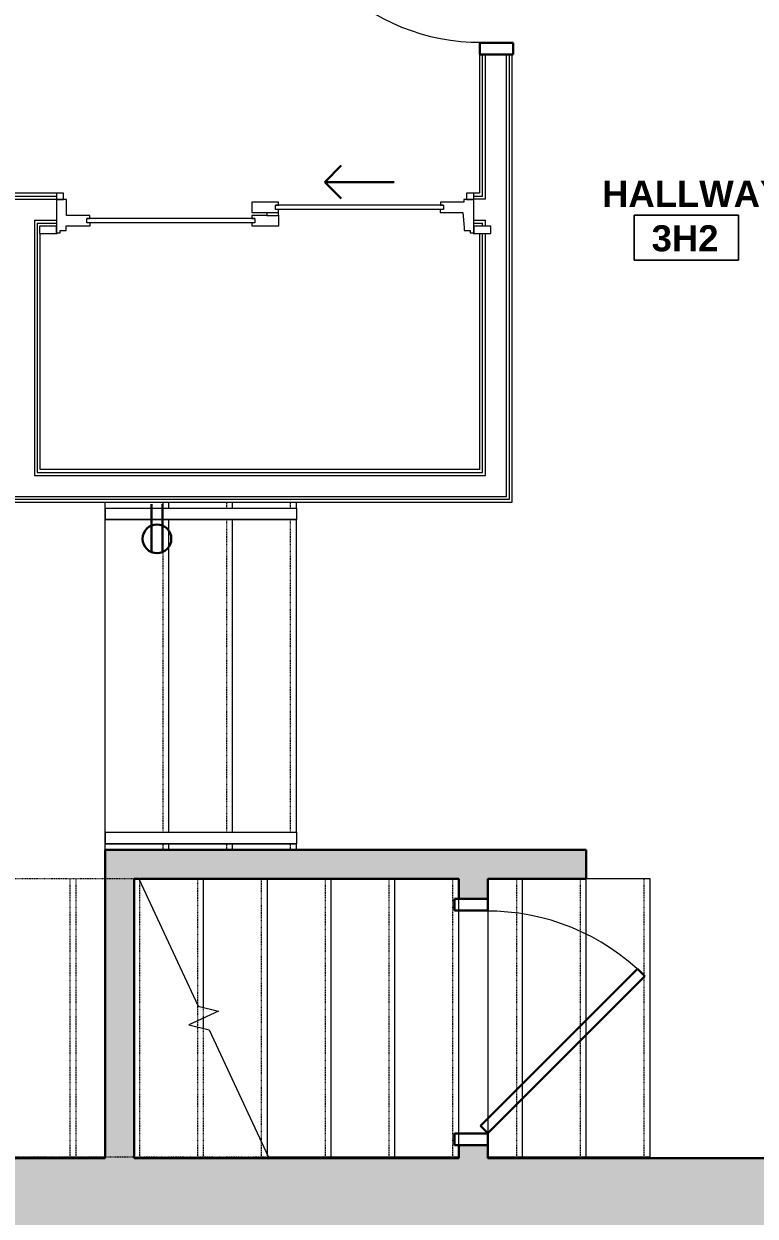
# Model space of a CAD drawing. Header units: inches. Extents: x -1159 to 2819, y -194 to 4438.
# Drawn here: x -734.1 to -607.9, y 26.3 to 232 of the extents above; entities that cross this region are included whole.
import ezdxf

# ---------------------------------------------------------------- set-up
doc = ezdxf.new("R2010")
doc.units = ezdxf.units.IN
doc.header["$MEASUREMENT"] = 0
doc.linetypes.add('Overhead 1_16_', pattern=[0.101562, 0.0625, -0.039062])
for name, color, linetype, lineweight in [('A-ANNO-NOTE', 131, 'Continuous', 40), ('A-AREA-IDEN', 2, 'Continuous', 9), ('A-DETL-GENF', 92, 'Continuous', 9), ('A-DOOR', 31, 'Continuous', 18), ('A-DOOR-FRAM', 31, 'Continuous', 30), ('A-DOOR-GLAZ', 31, 'Continuous', 9), ('A-DOOR-OPNG', 31, 'Continuous', 30), ('A-FLOR-HRAL', 11, 'Continuous', 18), ('A-WALL', 113, 'Continuous', 18), ('A-WALL-PATT', 111, 'Continuous', 18), ('I-WALL', 2, 'Continuous', 18), ('S-STRS', 31, 'Continuous', 18), ('S-STRS-MBND', 31, 'Continuous', 18)]:
    doc.layers.add(name, color=color, linetype=linetype, lineweight=lineweight)
doc.styles.add('Swis721 Lt BT_B', font='', dxfattribs={"height": 4.5})
doc.styles.get('Swis721 Lt BT_B').set_extended_font_data('Swis721 Lt BT', bold=True)

# ---------------------------------------------------------------- blocks, each defined once
blk = doc.blocks.new('Single Flush - D2 3_2_5_ X 8_-8208712-3RD FLOOR - POWER _ SIGNAL B')
at = {"layer": 'A-DOOR', "color": 8, "lineweight": 30}
for p, q in [((-7.93, 29.59), (-9.17, 28.35)), ((19.16, 2.5), (-7.93, 29.59)), ((-9.17, 28.35), (17.92, 1.26)), ((17.92, 1.26), (19.16, 2.5))]:
    blk.add_line(p, q, dxfattribs=at)
at = {"layer": 'A-DOOR', "lineweight": 9}
blk.add_arc((19.16, 2.5), 38.31, 135, 180.5, dxfattribs=at)
at = {"layer": 'A-DOOR-FRAM', "color": 8}
for p, q in [((-21.25, -3.25), (-21.25, 2.5)), ((-21.25, 2.5), (-19.25, 2.5)), ((-19.25, -3.25), (-19.25, 2.5)), ((19.25, -3.25), (19.25, 2.5)), ((19.25, 2.5), (21.25, 2.5)), ((21.25, -3.25), (21.25, 2.5)), ((-21.25, -3.25), (-19.25, -3.25)), ((19.25, -3.25), (21.25, -3.25))]:
    blk.add_line(p, q, dxfattribs=at)
blk = doc.blocks.new('Single Flush - D1 3_ X 8_-8249534-3RD FLOOR - POWER _ SIGNAL B')
at = {"layer": 'A-DOOR', "lineweight": 30}
for p, q in [((16.15625, 38.625), (16.15625, 2.8125)), ((17.90625, 38.625), (16.15625, 38.625)), ((17.90625, 2.8125), (17.90625, 38.625)), ((16.15625, 2.8125), (17.90625, 2.8125))]:
    blk.add_line(p, q, dxfattribs=at)
at = {"layer": 'A-DOOR', "lineweight": 9}
blk.add_arc((17.90625, 2.8125), 35.8125, 90, 180.5, dxfattribs=at)
at = {"layer": 'A-DOOR-FRAM'}
for p, q in [((-20, -2.9375), (-20, 2.8125)), ((-20, 2.8125), (-18, 2.8125)), ((-18, -2.9375), (-18, 2.8125)), ((18.000004, -2.9375), (18.000004, 2.8125)), ((18.000004, 2.8125), (20.000004, 2.8125)), ((20.000004, -2.9375), (20.000004, 2.8125)), ((-20, -2.9375), (-18, -2.9375)), ((18.000004, -2.9375), (20.000004, -2.9375))]:
    blk.add_line(p, q, dxfattribs=at)
blk = doc.blocks.new('Door-Sliding-JELD-WEN-2_Panel-Stationary_Active-Wide_Stile-EpicVue - D6 6_ X 8_-8222146-3RD FLOOR - POWER _ SIGNAL B')
at = {"layer": 'A-DETL-GENF'}
for p, q in [((-35.86, 4.12), (-38.91, 4.12)), ((-38.91, 4.12), (-38.91, 2.86)), ((-35.86, 4.04), (-35.86, 4.12)), ((35.86, 4.12), (35.86, 4.04)), ((38.91, 4.12), (35.86, 4.12)), ((38.91, 2.86), (38.91, 4.12)), ((-38.91, 2.86), (-36, 2.86)), ((-36, 2.86), (-36, 4.04)), ((-36, 4.04), (-35.86, 4.04)), ((-35.34, 4.01), (-36, 4.01)), ((-36, 4.01), (-36, -1.74)), ((-35.34, 3.61), (-35.34, 4.01)), ((-34.34, 3.61), (-35.34, 3.61)), ((-34.34, 3.12), (-34.34, 3.61)), ((-34.11, 0.52), (-34.34, 3.12)), ((2.32, 2.8), (-2.37, 2.8)), ((-2.37, 2.8), (-2.37, 0.96)), ((1.78, 1.54), (1.78, 2.29)), ((1.78, 2.29), (2.32, 2.29)), ((2.32, 2.29), (2.32, 2.8)), ((30.2, 2.8), (30.2, 2.29)), ((34.33, 2.8), (30.2, 2.8)), ((30.2, 2.29), (30.75, 2.29)), ((30.75, 2.29), (30.75, 1.54)), ((35.34, 3.61), (34.33, 3.61)), ((34.33, 3.61), (34.33, 2.8)), ((36, 4.01), (35.34, 4.01)), ((35.34, 4.01), (35.34, 3.61)), ((35.86, 4.04), (36, 4.04)), ((36, 4.04), (36, 2.86)), ((36, -1.74), (36, 4.01)), ((36, 2.86), (38.91, 2.86)), ((-30.21, 0.52), (-34.11, 0.52)), ((-30.75, -0.74), (-30.75, 0.01)), ((-30.75, 0.01), (-30.21, 0.01)), ((-30.21, 0.01), (-30.21, 0.52)), ((-2.37, 0.96), (-2.32, 0.96)), ((-2.32, 1.01), (-2.32, 0.96)), ((-0.28, 1.01), (-2.32, 1.01)), ((-2.32, 0.96), (-2.32, 0.01)), ((-0.28, 0.52), (-2.32, 0.52)), ((-2.32, 0.01), (-1.78, 0.01)), ((-1.78, 0.01), (-1.78, -0.74)), ((-0.28, 0.52), (-0.28, 1.01)), ((-0.28, 1.01), (2.31, 1.01)), ((2.31, 0.52), (-0.28, 0.52)), ((2.31, 1.54), (1.78, 1.54)), ((2.31, 1.01), (2.31, 1.54)), ((2.31, -1.27), (2.31, 0.52)), ((30.75, 1.54), (30.21, 1.54)), ((30.21, 1.54), (30.21, 1.01)), ((30.21, 1.01), (34.25, 1.01)), ((34.25, 1.01), (34.25, -1.74)), ((-36, -1.74), (-34.25, -1.74)), ((-34.25, -1.74), (-34.25, -1.27)), ((-34.25, -1.27), (-30.22, -1.27)), ((-30.22, -0.74), (-30.75, -0.74)), ((-30.22, -1.27), (-30.22, -0.74)), ((-1.78, -0.74), (-2.31, -0.74)), ((-2.31, -0.74), (-2.31, -1.27)), ((-2.31, -1.27), (2.31, -1.27)), ((34.25, -1.74), (36, -1.74))]:
    blk.add_line(p, q, dxfattribs=at)
at = {"layer": 'A-DOOR-FRAM', "lineweight": 9}
for p, q in [((-34.75, -1.74), (-36, -1.74)), ((-36, -1.74), (-36, -2.81)), ((-34.75, -2.81), (-34.75, -1.74)), ((34.75, -1.74), (34.75, -2.81)), ((36, -1.74), (34.75, -1.74)), ((36, -2.81), (36, -1.74)), ((-36, -2.81), (-34.75, -2.81)), ((34.75, -2.81), (36, -2.81))]:
    blk.add_line(p, q, dxfattribs=at)
at = {"layer": 'A-DOOR-GLAZ'}
for p, q in [((1.78, 2.29), (30.75, 2.29)), ((-30.75, 0.01), (-1.78, 0.01)), ((1.78, 1.54), (30.75, 1.54)), ((-30.75, -0.74), (-1.78, -0.74))]:
    blk.add_line(p, q, dxfattribs=at)
at = {"layer": 'A-DOOR-OPNG'}
for p, q in [((-13.1, -1.92), (-10.27, -4.75)), ((-10.27, -4.75), (-22.27, -4.75)), ((-13.1, -7.58), (-10.27, -4.75))]:
    blk.add_line(p, q, dxfattribs=at)
blk = doc.blocks.new('Top Rail Type - Top Rail_Internal_-8438890-3RD FLOOR - POWER _ SIGNAL B')
at = {"layer": 'A-FLOR-HRAL', "lineweight": 9}
for p, q in [((-720.06, 146.44), (-720.06, 148.44)), ((-720.06, 148.44), (-687.06, 148.44)), ((-687.06, 148.44), (-687.06, 146.44)), ((-687.06, 146.44), (-720.06, 146.44))]:
    blk.add_line(p, q, dxfattribs=at)
blk = doc.blocks.new('Top Rail Type - Top Rail_Internal_-V62-3RD FLOOR - POWER _ SIGNAL B')
at = {"layer": 'A-FLOR-HRAL', "lineweight": 9}
for p, q in [((-720.06, 148.44), (-720.06, 146.44)), ((-720.06, 148.44), (-687.06, 148.44)), ((-687.06, 148.44), (-687.06, 146.44)), ((-720.06, 146.44), (-687.06, 146.44))]:
    blk.add_line(p, q, dxfattribs=at)
blk = doc.blocks.new('Top Rail Type - Top Rail_Internal_-8438933-3RD FLOOR - POWER _ SIGNAL B')
at = {"layer": 'A-FLOR-HRAL', "lineweight": 9}
for p, q in [((-720.06, 90.49), (-720.06, 92.49)), ((-720.06, 92.49), (-687.06, 92.49)), ((-687.06, 92.49), (-687.06, 90.49)), ((-687.06, 90.49), (-720.06, 90.49))]:
    blk.add_line(p, q, dxfattribs=at)
blk = doc.blocks.new('Top Rail Type - Top Rail_Internal_-V63-3RD FLOOR - POWER _ SIGNAL B')
at = {"layer": 'A-FLOR-HRAL', "lineweight": 9}
for p, q in [((-720.06, 92.49), (-720.06, 90.49)), ((-720.06, 92.49), (-687.06, 92.49)), ((-687.06, 92.49), (-687.06, 90.49)), ((-720.06, 90.49), (-687.06, 90.49))]:
    blk.add_line(p, q, dxfattribs=at)
blk = doc.blocks.new('Room Tag - Room Name and Number-3379422-3RD FLOOR - POWER _ SIGNAL B')
at = {"layer": 'A-AREA-IDEN'}
for p, q in [((-0.1881, -0.1636), (-0.1881, -0.0018)), ((-0.1881, -0.0018), (0.1869, -0.0018)), ((0.1869, -0.0018), (-0.1881, -0.0018)), ((-0.1881, -0.0018), (-0.1881, -0.1636)), ((0.1869, -0.0018), (0.1869, -0.1636)), ((0.1869, -0.1636), (0.1869, -0.0018)), ((0.1869, -0.1636), (-0.1881, -0.1636)), ((-0.1881, -0.1636), (0.1869, -0.1636))]:
    blk.add_line(p, q, dxfattribs=at)

msp = doc.modelspace()

# ---------------------------------------------------------------- hatches: boundary and pattern name
at = {"layer": 'A-WALL-PATT', "lineweight": 9}
for points in [[(-720.06, 36.25), (-715.06, 36.25), (-715.06, 89.47), (-720.06, 89.47), (-720.06, 80.88)], [(-637.06, 84.47), (-637.06, 89.47), (-715.06, 89.47), (-715.06, 84.47), (-654.06, 84.47)]]:
    msp.add_hatch(color=7, dxfattribs=at).paths.add_polyline_path(points, flags=0)
h = msp.add_hatch(color=7, dxfattribs=at)
h.paths.add_polyline_path([(-659.06, 36.25), (-654.06, 36.25), (-654.06, 38.5), (-659.06, 38.5)], flags=0)
h.paths.add_polyline_path([(-654.06, 81), (-654.06, 84.47), (-659.06, 84.47), (-659.06, 81)], flags=0)
h = msp.add_hatch(color=7, dxfattribs=at)
h.paths.add_polyline_path([(-590.07, 16.25), (-590.07, 36.25), (-820.56, 36.25), (-820.56, 16.25), (-662.8, 16.25)], flags=0)
h.paths.add_polyline_path([(-861.01, 16.25), (-860.56, 16.25), (-860.56, 36.25), (-1015.06, 36.25), (-1015.06, 16.25), (-900.65, 16.25)], flags=0)

# ---------------------------------------------------------------- linework, layer by layer
at = {"layer": 'A-ANNO-NOTE', "lineweight": 30}
for p, q in [((-712.07, 149.12), (-712.07, 140.85)), ((-710.16, 149.12), (-710.16, 140.85))]:
    msp.add_line(p, q, dxfattribs=at)
msp.add_circle((-711.11, 143.13), 2.48, dxfattribs=at)
at = {"layer": 'A-WALL'}
for p, q in [((-654.95, 202.24), (-654.95, 226.69)), ((-654.45, 201.74), (-654.45, 226.69)), ((-650.82, 150.44), (-650.82, 226.69)), ((-650.32, 149.94), (-650.32, 226.69)), ((-785.19, 202.24), (-728.45, 202.24)), ((-784.69, 201.74), (-728.45, 201.74)), ((-656.45, 202.24), (-654.95, 202.24)), ((-654.45, 201.74), (-656.45, 201.74)), ((-732.25, 198.11), (-728.45, 198.11)), ((-732.25, 198.11), (-732.25, 154.07)), ((-731.75, 197.61), (-728.45, 197.61)), ((-731.75, 197.61), (-731.75, 154.57)), ((-656.45, 198.11), (-654.45, 198.11)), ((-656.45, 197.61), (-654.95, 197.61)), ((-654.95, 197.07), (-654.95, 197.61)), ((-654.45, 197.07), (-654.45, 198.11)), ((-654.95, 154.57), (-654.95, 195.81)), ((-654.45, 154.07), (-654.45, 195.81)), ((-731.75, 154.57), (-654.95, 154.57)), ((-732.25, 154.07), (-654.45, 154.07)), ((-738.47, 150.44), (-650.82, 150.44)), ((-738.47, 149.94), (-650.32, 149.94))]:
    msp.add_line(p, q, dxfattribs=at)
at = {"layer": 'A-WALL', "color": 8, "lineweight": 30}
for p, q in [((-720.06, 36.25), (-820.56, 36.25)), ((-659.06, 36.25), (-715.06, 36.25)), ((-601.07, 36.25), (-654.06, 36.25))]:
    msp.add_line(p, q, dxfattribs=at)
at = {"layer": 'I-WALL'}
for p, q in [((-655.45, 226.69), (-655.45, 202.74)), ((-649.82, 226.69), (-655.45, 226.69)), ((-649.82, 149.44), (-649.82, 226.69)), ((-728.45, 202.74), (-785.69, 202.74)), ((-655.45, 202.74), (-656.45, 202.74)), ((-731.25, 197.11), (-728.45, 197.11)), ((-731.25, 197.07), (-731.25, 197.11)), ((-731.25, 155.07), (-731.25, 195.81)), ((-656.45, 197.11), (-655.45, 197.11)), ((-655.45, 197.11), (-655.45, 197.07)), ((-655.45, 195.81), (-655.45, 155.07)), ((-655.45, 155.07), (-731.25, 155.07)), ((-738.47, 149.44), (-649.82, 149.44))]:
    msp.add_line(p, q, dxfattribs=at)
at = {"layer": 'I-WALL', "color": 8, "lineweight": 30}
for p, q in [((-637.06, 89.47), (-720.06, 89.47)), ((-720.06, 89.47), (-720.06, 36.25)), ((-637.06, 84.47), (-637.06, 89.47)), ((-715.06, 84.47), (-714.25, 84.47)), ((-715.06, 36.25), (-715.06, 84.47)), ((-714.06, 84.47), (-659.06, 84.47)), ((-659.06, 84.47), (-659.06, 81)), ((-654.06, 84.47), (-637.06, 84.47)), ((-654.06, 81), (-654.06, 84.47)), ((-659.06, 81), (-654.06, 81)), ((-659.06, 38.5), (-659.06, 36.25)), ((-654.06, 38.5), (-659.06, 38.5)), ((-654.06, 36.25), (-654.06, 38.5))]:
    msp.add_line(p, q, dxfattribs=at)
at = {"layer": 'I-WALL', "lineweight": 9}
for p, q in [((-659.06, 38.5), (-659.06, 81)), ((-654.06, 81), (-654.06, 38.5))]:
    msp.add_line(p, q, dxfattribs=at)
at = {"layer": 'S-STRS', "lineweight": 9}
for p, q in [((-720.06, 148.44), (-720.06, 149.44)), ((-709.06, 148.44), (-709.06, 149.44)), ((-698.06, 148.44), (-698.06, 149.44)), ((-687.06, 148.44), (-687.06, 149.44)), ((-720.06, 92.49), (-720.06, 146.44)), ((-709.06, 92.49), (-709.06, 146.44)), ((-698.06, 92.49), (-698.06, 146.44)), ((-687.06, 92.49), (-687.06, 146.44)), ((-720.06, 89.49), (-720.06, 90.49)), ((-718.06, 89.49), (-720.06, 89.49)), ((-720.06, 89.47), (-720.06, 89.49)), ((-718.06, 89.49), (-720.06, 89.49)), ((-709.06, 89.49), (-718.06, 89.49)), ((-709.06, 89.49), (-709.06, 90.49)), ((-698.06, 89.49), (-709.06, 89.49)), ((-698.06, 89.49), (-698.06, 90.49)), ((-687.06, 89.49), (-698.06, 89.49)), ((-687.06, 89.49), (-687.06, 90.49)), ((-687.06, 89.47), (-687.06, 89.49)), ((-714.06, 84.47), (-714.25, 84.47)), ((-714.06, 84.06), (-714.06, 84.47)), ((-703.06, 62.28), (-703.06, 84.47)), ((-692.06, 36.88), (-692.06, 84.47)), ((-681.06, 36.47), (-681.06, 84.47)), ((-670.06, 36.47), (-670.06, 84.47)), ((-648.06, 36.47), (-648.06, 84.47)), ((-626.06, 84.47), (-637.06, 84.47)), ((-637.06, 36.47), (-637.06, 84.47)), ((-626.06, 36.47), (-626.06, 84.47)), ((-703.06, 58.66), (-703.06, 60.47)), ((-778.87, 36.47), (-720.06, 36.47)), ((-681.06, 36.47), (-691.87, 36.47)), ((-670.06, 36.47), (-681.06, 36.47)), ((-659.06, 36.47), (-670.06, 36.47)), ((-648.06, 36.47), (-654.06, 36.47)), ((-637.06, 36.47), (-648.06, 36.47)), ((-626.06, 36.47), (-637.06, 36.47))]:
    msp.add_line(p, q, dxfattribs=at)
at = {"layer": 'S-STRS', "linetype": 'Overhead 1_16_', "lineweight": 9}
for p, q in [((-710.06, 148.44), (-710.06, 149.44)), ((-699.06, 148.44), (-699.06, 149.44)), ((-688.06, 148.44), (-688.06, 149.44)), ((-710.06, 92.49), (-710.06, 146.44)), ((-699.06, 92.49), (-699.06, 146.44)), ((-688.06, 92.49), (-688.06, 146.44)), ((-710.06, 89.49), (-710.06, 90.49)), ((-699.06, 89.49), (-699.06, 90.49)), ((-688.06, 89.49), (-688.06, 90.49)), ((-704.06, 62.61), (-704.06, 84.47)), ((-693.06, 39.02), (-693.06, 84.47)), ((-682.06, 36.47), (-682.06, 84.47)), ((-671.06, 36.47), (-671.06, 84.47)), ((-660.06, 36.47), (-660.06, 84.47)), ((-649.06, 36.47), (-649.06, 84.47)), ((-638.06, 36.47), (-638.06, 84.47)), ((-627.06, 36.47), (-627.06, 84.47)), ((-704.06, 58.9), (-704.06, 60))]:
    msp.add_line(p, q, dxfattribs=at)
at = {"layer": 'S-STRS-MBND', "linetype": 'Overhead 1_16_', "lineweight": 9}
for p, q in [((-714.25, 84.47), (-791.06, 84.47)), ((-726.06, 36.47), (-726.06, 84.47)), ((-725.06, 36.47), (-725.06, 84.47)), ((-715.06, 36.47), (-715.06, 84.47)), ((-714.06, 36.47), (-714.06, 84.06)), ((-704.06, 60), (-704.06, 62.61)), ((-703.06, 60.47), (-703.06, 62.28)), ((-704.06, 36.47), (-704.06, 58.9)), ((-703.06, 36.47), (-703.06, 58.66)), ((-693.06, 36.47), (-693.06, 39.02)), ((-691.87, 36.47), (-791.06, 36.47)), ((-692.06, 36.47), (-692.06, 36.88))]:
    msp.add_line(p, q, dxfattribs=at)
at = {"layer": 'S-STRS-MBND', "lineweight": 9}
for p, q in [((-714.25, 84.47), (-704.01, 62.51)), ((-704.01, 62.51), (-700.51, 61.66)), ((-700.51, 61.66), (-705.61, 59.28)), ((-705.61, 59.28), (-702.11, 58.43)), ((-702.11, 58.43), (-691.87, 36.47))]:
    msp.add_line(p, q, dxfattribs=at)

# ---------------------------------------------------------------- block references
at = {"layer": 'A-AREA-IDEN', "xscale": 47.99999999999997, "yscale": 47.99999999999997, "zscale": 47.99999999999997}
msp.add_blockref('Room Tag - Room Name and Number-3379422-3RD FLOOR - POWER _ SIGNAL B', (-619.78, 199.03), dxfattribs=at)
at = {"layer": 'A-DOOR'}
for name, p, rotation in [('Single Flush - D1 3_ X 8_-8249534-3RD FLOOR - POWER _ SIGNAL B', (-652.63, 246.69), 89.99999999999991), ('Door-Sliding-JELD-WEN-2_Panel-Stationary_Active-Wide_Stile-EpicVue - D6 6_ X 8_-8222146-3RD FLOOR - POWER _ SIGNAL B', (-692.45, 199.93), 180), ('Single Flush - D2 3_2_5_ X 8_-8208712-3RD FLOOR - POWER _ SIGNAL B', (-656.56, 59.75), 269.9999999999999)]:
    msp.add_blockref(name, p, dxfattribs=dict(at, rotation=rotation))
at = {"layer": 'A-FLOR-HRAL', "lineweight": 9}
for name in ['Top Rail Type - Top Rail_Internal_-8438890-3RD FLOOR - POWER _ SIGNAL B', 'Top Rail Type - Top Rail_Internal_-V62-3RD FLOOR - POWER _ SIGNAL B', 'Top Rail Type - Top Rail_Internal_-8438933-3RD FLOOR - POWER _ SIGNAL B', 'Top Rail Type - Top Rail_Internal_-V63-3RD FLOOR - POWER _ SIGNAL B']:
    msp.add_blockref(name, (0, 0), dxfattribs=at)

# ---------------------------------------------------------------- texts
at = {"layer": 'A-AREA-IDEN', "char_height": 4.5, "attachment_point": 1, "style": 'Swis721 Lt BT_B'}
for s, insert, width in [('HALLWAY', (-634.33, 204.89), 35.148), ('3H2', (-625.79, 197.23), 14.0895)]:
    msp.add_mtext(s, dxfattribs=dict(at, insert=insert, width=width))

doc.saveas('drawing.dxf')
